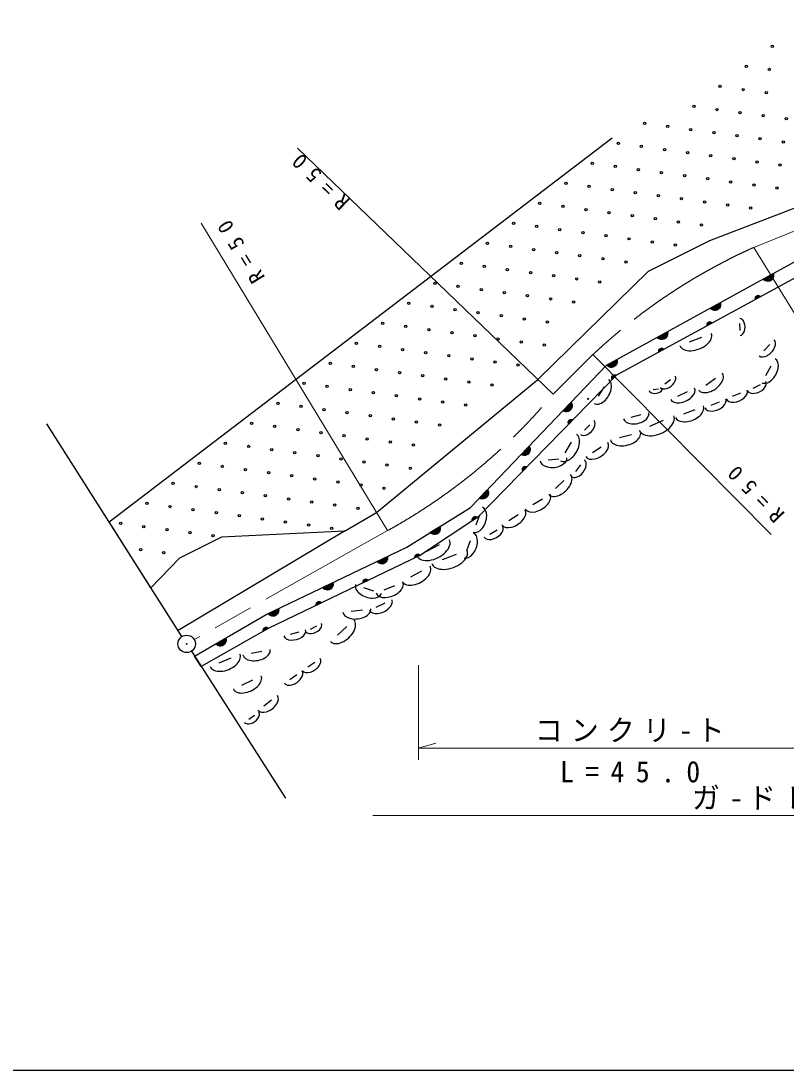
# Model space of a CAD drawing. Units: millimetres, scale not verified. Extents: x 40000 to 680000, y 20000 to 380000.
# Drawn here: x 277188 to 342843, y 205000 to 295014 of the extents above; entities that cross this region are included whole.
import ezdxf

# ---------------------------------------------------------------- set-up
doc = ezdxf.new("R2010")
doc.units = ezdxf.units.MM
doc.header["$LTSCALE"] = 1000
doc.linetypes.add('CHAIN', pattern=[18.5, 12, -1.5, 3.5, -1.5])
for name, color, linetype, lineweight in [('M-BGD', 7, 'Continuous', 25), ('M-BMK', 2, 'CHAIN', 13), ('M-BMK-HTXT', 7, 'Continuous', 13), ('M-BMK-OTRS', 5, 'Continuous', 25), ('M-STR-HTXT', 7, 'Continuous', 13), ('M-STR-STR3', 7, 'Continuous', 25), ('M-TTL-BAND', 7, 'Continuous', 25)]:
    doc.layers.add(name, color=color, linetype=linetype, lineweight=lineweight)
doc.layers.add('M-BMK-SRVR', color=7, linetype='Continuous')
doc.styles.add('ＭＳ ゴシック', font='')
doc.styles.get('ＭＳ ゴシック').set_extended_font_data('MS Gothic')

# ---------------------------------------------------------------- blocks, each defined once
blk = doc.blocks.new('MARK5C15L9W1')
at = {"color": 3, "linetype": 'Continuous', "lineweight": 25}
blk.add_circle((0, 0), 0.05, dxfattribs=at)
blk = doc.blocks.new('MARK28C15L14W1')
at = {"color": 7, "linetype": 'Continuous', "lineweight": 13}
blk.add_line((0, 0), (0.014, -0.05), dxfattribs=at)
blk = doc.blocks.new('MARK1169C15L12W1')
at = {"color": 7, "linetype": 'Continuous', "lineweight": 25}
blk.add_circle((0, 0), 0.05, dxfattribs=at)
blk = doc.blocks.new('MARK1170C15L10W1')
at = {"color": 5, "linetype": 'Continuous', "lineweight": 25}
for p, q in [((0.006, -0.046), (0.006, 0.046)), ((0.012, 0.044), (0.012, -0.044)), ((0.018, -0.042), (0.018, 0.042)), ((0.024, 0.036), (0.024, -0.036)), ((0.03, -0.03), (0.03, 0.03)), ((0.036, 0.02), (0.036, -0.02))]:
    blk.add_line(p, q, dxfattribs=at)
blk.add_lwpolyline([(0, 0.05), (0.012, 0.046), (0.022, 0.04), (0.032, 0.03), (0.038, 0.02), (0.042, 0.008), (0.042, -0.008), (0.038, -0.02), (0.032, -0.03), (0.022, -0.04), (0.012, -0.046), (0, -0.05)], close=True, dxfattribs=at)
blk = doc.blocks.new('MARK1171C15L12W1')
at = {"color": 7, "linetype": 'Continuous', "lineweight": 25}
for p, q in [((0.008, 0.046), (0.008, -0.046)), ((0.016, -0.042), (0.016, 0.042)), ((0.024, 0.036), (0.024, -0.036)), ((0.032, -0.028), (0.032, 0.028)), ((0.038, 0.016), (0.038, -0.016))]:
    blk.add_line(p, q, dxfattribs=at)
blk.add_lwpolyline([(0, 0.05), (0.012, 0.046), (0.022, 0.04), (0.032, 0.03), (0.038, 0.02), (0.042, 0.008), (0.042, -0.008), (0.038, -0.02), (0.032, -0.03), (0.022, -0.04), (0.012, -0.046), (0, -0.05)], close=True, dxfattribs=at)
blk = doc.blocks.new('MARK1519C15L7W1')
at = {"color": 7, "linetype": 'Continuous', "lineweight": 25}
blk.add_line((0.02925, 0.0195), (0.02925, -0.0195), dxfattribs=at)
blk.add_ellipse((0.02925, 0), major_axis=(0, 0.04875), ratio=0.6, start_param=0, end_param=3.1415927, dxfattribs=at)

msp = doc.modelspace()

# ---------------------------------------------------------------- linework, layer by layer
at = {"layer": 'M-BGD'}
for p, q in [((291005, 242196), (279411, 260446)), ((304958, 251226), (290691, 242707)), ((291811, 240931), (299882, 228313))]:
    msp.add_line(p, q, dxfattribs=at)
at = {"layer": 'M-BMK'}
for p, q in [((344644, 277426), (340078, 275587)), ((326278, 266391), (322854, 262986)), ((308650, 251285), (292060, 241931))]:
    msp.add_line(p, q, dxfattribs=at)
for centre, start, end in [((360520, 229956), 114.13126, 133.22311), ((284503, 295068), 298.87686, 320.08621)]:
    msp.add_arc(centre, 50000, start, end, dxfattribs=at)
at = {"layer": 'M-BMK-HTXT'}
for radius in [31.3, 25, 18.8, 12.5, 6.3]:
    msp.add_circle((291407, 241563), radius, dxfattribs=at)
at = {"layer": 'M-BMK-OTRS'}
for points in [[(304958, 251226), (307707, 252838), (321544, 264247), (331052, 273544), (336293, 276178), (345860, 279847), (348763, 281224), (351221, 282894), (354092, 285524), (358070, 289991), (359334, 291096), (361229, 292174), (363306, 293088), (368860, 295014)], [(292085, 240502), (298242, 244080), (310291, 249870), (315757, 253281), (327446, 265473), (348135, 276860)]]:
    msp.add_lwpolyline(points, dxfattribs=at)
at = {"layer": 'M-STR-HTXT'}
for p, q in [((300917, 284105), (322854, 262986)), ((308650, 251285), (292645, 277654)), ((340079, 275587), (348653, 261659)), ((326278, 266391), (341577, 250945)), ((311296, 239730), (311296, 231629)), ((311296, 232629), (347810, 232629)), ((307371, 226837), (377698, 226837))]:
    msp.add_line(p, q, dxfattribs=at)
at = {"layer": 'M-STR-STR3'}
msp.add_line((284754, 252035), (327920, 284996), dxfattribs=at)
for points in [[(348135, 276860), (348135, 275445), (328291, 264618), (316383, 252429), (311478, 249168), (298414, 242899), (292638, 239637), (292085, 240502)], [(304958, 251226), (294390, 250730), (290794, 248931), (288345, 246382), (284754, 252035)]]:
    msp.add_lwpolyline(points, dxfattribs=at)
at = {"layer": 'M-TTL-BAND'}
msp.add_line((40000, 205000), (579000, 205000), dxfattribs=at)

# ---------------------------------------------------------------- block references
at = {"layer": 'M-BGD'}
for p, xscale, yscale, rotation in [((339328, 268762), 14963, 14963, 180.8814), ((335403, 266875), 29664, 29664, 111.38862), ((341601, 266588), 19412, 19412, 136.92196), ((341960, 264656), 24090, 24090, 150.67952), ((336811, 263463), 25554, 25554, 125.83765), ((327622, 262850), 24524, 24524, 148.92096), ((332975, 263675), 16435, 16435, 127.03039), ((340564, 263203), 18014, 18014, 116.56505), ((331732, 263077), 11920, 11920, 100.00798), ((334264, 262413), 23293, 23293, 115.61548), ((338838, 262419), 19930, 19930, 112.49261), ((334853, 260772), 26449, 26449, 112.38014), ((336997, 261656), 19931, 19931, 112.49261), ((330136, 260486), 22752, 22752, 103.15754), ((332112, 259623), 32988, 32988, 113.03466), ((326144, 259789), 17041, 17041, 135.8551), ((324849, 258008), 27263, 27263, 149.03624), ((329271, 258632), 27356, 27356, 104.62087), ((326969, 257665), 23180, 23180, 122.42755), ((322961, 256714), 23870, 23870, 96.05419), ((325439, 256307), 18414, 18414, 143.1301), ((323938, 254685), 25952, 25952, 133.07755), ((321922, 253143), 25063, 25063, 121.54132), ((317047, 251982), 23322, 23322, 160.16787), ((319838, 251824), 24271, 24271, 123.11134), ((318011, 250697), 18674, 18674, 119.80094), ((312979, 248966), 31911, 31911, 116.56505), ((316256, 249788), 23322, 23322, 160.16787), ((314296, 248116), 33339, 33339, 110.19433), ((311508, 246857), 28016, 28016, 119.19749), ((306779, 245598), 24000, 24000, 70.75047), ((309098, 245688), 25647, 25647, 112.24902), ((308318, 244319), 21823, 21823, 114.31592), ((306101, 243715), 24649, 24649, 97.20996), ((302499, 242559), 15602, 15602, 115.97439), ((305313, 242089), 28086, 28086, 132.58049), ((300844, 241948), 19810, 19810, 105.80251), ((295018, 239376), 28385, 28385, 112.34065), ((297536, 240150), 24546, 24546, 100.98065), ((302427, 239340), 18857, 18857, 124.9025), ((296942, 237542), 27029, 27029, 115.20112), ((300880, 238261), 18857, 18857, 124.9025), ((298740, 235996), 21579, 21579, 126.8699), ((297248, 234899), 15469, 15469, 125.53768)]:
    msp.add_blockref('MARK1519C15L7W1', p, dxfattribs=dict(at, xscale=xscale, yscale=yscale, rotation=rotation))
at = {"layer": 'M-BMK-OTRS', "xscale": 10000, "yscale": 10000}
for p, rotation in [((341318, 273108), 298.82663), ((336773, 270607), 298.82663), ((332229, 268105), 298.82663), ((327884, 265714), 298.82663), ((324044, 261925), 316.20786), ((320454, 258180), 316.20786), ((316864, 254435), 316.20786), ((312713, 251382), 301.95932), ((308188, 248860), 295.6688), ((303513, 246613), 295.6688), ((298837, 244366), 295.6688), ((294328, 241805), 300.16179)]:
    msp.add_blockref('MARK1170C15L10W1', p, dxfattribs=dict(at, rotation=rotation))
at = {"layer": 'M-BMK-SRVR', "xscale": 15000, "yscale": 15000}
msp.add_blockref('MARK5C15L9W1', (291407, 241563), dxfattribs=at)
at = {"layer": 'M-STR-HTXT', "xscale": 30000, "yscale": 30000, "rotation": 90}
msp.add_blockref('MARK28C15L14W1', (311296, 232629), dxfattribs=at)
at = {"layer": 'M-STR-STR3'}
for name, p, xscale, yscale, rotation in [('MARK1169C15L12W1', (341679, 292833), 2000, 2000, 55.39023), ('MARK1169C15L12W1', (339431, 291116), 2000, 2000, 55.39023), ('MARK1169C15L12W1', (341414, 290851), 2000, 2000, 55.39023), ('MARK1169C15L12W1', (337183, 289400), 2000, 2000, 55.39023), ('MARK1169C15L12W1', (339166, 289134), 2000, 2000, 55.39023), ('MARK1169C15L12W1', (341148, 288868), 2000, 2000, 55.39023), ('MARK1169C15L12W1', (334935, 287683), 2000, 2000, 55.39023), ('MARK1169C15L12W1', (336918, 287418), 2000, 2000, 55.39023), ('MARK1169C15L12W1', (338900, 287152), 2000, 2000, 55.39023), ('MARK1169C15L12W1', (330705, 286233), 2000, 2000, 55.39023), ('MARK1169C15L12W1', (340882, 286886), 2000, 2000, 55.39023), ('MARK1169C15L12W1', (342865, 286621), 2000, 2000, 55.39023), ('MARK1169C15L12W1', (332687, 285967), 2000, 2000, 55.39023), ('MARK1169C15L12W1', (334670, 285701), 2000, 2000, 55.39023), ('MARK1169C15L12W1', (336652, 285435), 2000, 2000, 55.39023), ('MARK1169C15L12W1', (328457, 284516), 2000, 2000, 55.39023), ('MARK1169C15L12W1', (338634, 285170), 2000, 2000, 55.39023), ('MARK1169C15L12W1', (340617, 284904), 2000, 2000, 55.39023), ('MARK1169C15L12W1', (342599, 284638), 2000, 2000, 55.39023), ('MARK1169C15L12W1', (330439, 284250), 2000, 2000, 55.39023), ('MARK1169C15L12W1', (332422, 283985), 2000, 2000, 55.39023), ('MARK1169C15L12W1', (334404, 283719), 2000, 2000, 55.39023), ('MARK1169C15L12W1', (336386, 283453), 2000, 2000, 55.39023), ('MARK1169C15L12W1', (326209, 282800), 2000, 2000, 55.39023), ('MARK1169C15L12W1', (328191, 282534), 2000, 2000, 55.39023), ('MARK1169C15L12W1', (338369, 283187), 2000, 2000, 55.39023), ('MARK1169C15L12W1', (340351, 282922), 2000, 2000, 55.39023), ('MARK1169C15L12W1', (342333, 282656), 2000, 2000, 55.39023), ('MARK1169C15L12W1', (330174, 282268), 2000, 2000, 55.39023), ('MARK1169C15L12W1', (332156, 282002), 2000, 2000, 55.39023), ('MARK1169C15L12W1', (334138, 281737), 2000, 2000, 55.39023), ('MARK1169C15L12W1', (323961, 281083), 2000, 2000, 55.39023), ('MARK1169C15L12W1', (325943, 280817), 2000, 2000, 55.39023), ('MARK1169C15L12W1', (336121, 281471), 2000, 2000, 55.39023), ('MARK1169C15L12W1', (338103, 281205), 2000, 2000, 55.39023), ('MARK1169C15L12W1', (340085, 280939), 2000, 2000, 55.39023), ('MARK1169C15L12W1', (327926, 280552), 2000, 2000, 55.39023), ('MARK1169C15L12W1', (329908, 280286), 2000, 2000, 55.39023), ('MARK1169C15L12W1', (331890, 280020), 2000, 2000, 55.39023), ('MARK1169C15L12W1', (342067, 280674), 2000, 2000, 55.39023), ('MARK1169C15L12W1', (321713, 279366), 2000, 2000, 55.39023), ('MARK1169C15L12W1', (323695, 279101), 2000, 2000, 55.39023), ('MARK1169C15L12W1', (333873, 279754), 2000, 2000, 55.39023), ('MARK1169C15L12W1', (335855, 279489), 2000, 2000, 55.39023), ('MARK1169C15L12W1', (337837, 279223), 2000, 2000, 55.39023), ('MARK1169C15L12W1', (339819, 278957), 2000, 2000, 55.39023), ('MARK1169C15L12W1', (325678, 278835), 2000, 2000, 55.39023), ('MARK1169C15L12W1', (327660, 278569), 2000, 2000, 55.39023), ('MARK1169C15L12W1', (329642, 278304), 2000, 2000, 55.39023), ('MARK1169C15L12W1', (331625, 278038), 2000, 2000, 55.39023), ('MARK1169C15L12W1', (319465, 277650), 2000, 2000, 55.39023), ('MARK1169C15L12W1', (321447, 277384), 2000, 2000, 55.39023), ('MARK1169C15L12W1', (323430, 277118), 2000, 2000, 55.39023), ('MARK1169C15L12W1', (333607, 277772), 2000, 2000, 55.39023), ('MARK1169C15L12W1', (335589, 277506), 2000, 2000, 55.39023), ('MARK1169C15L12W1', (325412, 276853), 2000, 2000, 55.39023), ('MARK1169C15L12W1', (327394, 276587), 2000, 2000, 55.39023), ('MARK1169C15L12W1', (329377, 276321), 2000, 2000, 55.39023), ('MARK1169C15L12W1', (317217, 275933), 2000, 2000, 55.39023), ('MARK1169C15L12W1', (319199, 275668), 2000, 2000, 55.39023), ('MARK1169C15L12W1', (321182, 275402), 2000, 2000, 55.39023), ('MARK1169C15L12W1', (331359, 276056), 2000, 2000, 55.39023), ('MARK1169C15L12W1', (333341, 275790), 2000, 2000, 55.39023), ('MARK1169C15L12W1', (323164, 275136), 2000, 2000, 55.39023), ('MARK1169C15L12W1', (325146, 274870), 2000, 2000, 55.39023), ('MARK1169C15L12W1', (327129, 274605), 2000, 2000, 55.39023), ('MARK1169C15L12W1', (314969, 274217), 2000, 2000, 55.39023), ('MARK1169C15L12W1', (316951, 273951), 2000, 2000, 55.39023), ('MARK1169C15L12W1', (318934, 273685), 2000, 2000, 55.39023), ('MARK1169C15L12W1', (329111, 274339), 2000, 2000, 55.39023), ('MARK1169C15L12W1', (320916, 273420), 2000, 2000, 55.39023), ('MARK1169C15L12W1', (322898, 273154), 2000, 2000, 55.39023), ('MARK1169C15L12W1', (324881, 272888), 2000, 2000, 55.39023), ('MARK1169C15L12W1', (326863, 272622), 2000, 2000, 55.39023), ('MARK1169C15L12W1', (312721, 272500), 2000, 2000, 55.39023), ('MARK1169C15L12W1', (314703, 272235), 2000, 2000, 55.39023), ('MARK1169C15L12W1', (316686, 271969), 2000, 2000, 55.39023), ('MARK1169C15L12W1', (318668, 271703), 2000, 2000, 55.39023), ('MARK1169C15L12W1', (320650, 271437), 2000, 2000, 55.39023), ('MARK1169C15L12W1', (322633, 271172), 2000, 2000, 55.39023), ('MARK1169C15L12W1', (324615, 270906), 2000, 2000, 55.39023), ('MARK1171C15L12W1', (340438, 271245), 5000, 5000, 118.61903), ('MARK1169C15L12W1', (310473, 270784), 2000, 2000, 55.39023), ('MARK1169C15L12W1', (312455, 270518), 2000, 2000, 55.39023), ('MARK1169C15L12W1', (314438, 270252), 2000, 2000, 55.39023), ('MARK1169C15L12W1', (316420, 269987), 2000, 2000, 55.39023), ('MARK1169C15L12W1', (308225, 269067), 2000, 2000, 55.39023), ('MARK1169C15L12W1', (318402, 269721), 2000, 2000, 55.39023), ('MARK1169C15L12W1', (320385, 269455), 2000, 2000, 55.39023), ('MARK1169C15L12W1', (322367, 269189), 2000, 2000, 55.39023), ('MARK1171C15L12W1', (336292, 268983), 5000, 5000, 118.61903), ('MARK1169C15L12W1', (310207, 268801), 2000, 2000, 55.39023), ('MARK1169C15L12W1', (312190, 268536), 2000, 2000, 55.39023), ('MARK1169C15L12W1', (314172, 268270), 2000, 2000, 55.39023), ('MARK1169C15L12W1', (305977, 267351), 2000, 2000, 55.39023), ('MARK1169C15L12W1', (316154, 268004), 2000, 2000, 55.39023), ('MARK1169C15L12W1', (318137, 267739), 2000, 2000, 55.39023), ('MARK1169C15L12W1', (320119, 267473), 2000, 2000, 55.39023), ('MARK1169C15L12W1', (322101, 267207), 2000, 2000, 55.39023), ('MARK1169C15L12W1', (307959, 267085), 2000, 2000, 55.39023), ('MARK1169C15L12W1', (309942, 266819), 2000, 2000, 55.39023), ('MARK1169C15L12W1', (311924, 266553), 2000, 2000, 55.39023), ('MARK1171C15L12W1', (332146, 266721), 5000, 5000, 118.61903), ('MARK1169C15L12W1', (303729, 265634), 2000, 2000, 55.39023), ('MARK1169C15L12W1', (313906, 266288), 2000, 2000, 55.39023), ('MARK1169C15L12W1', (315889, 266022), 2000, 2000, 55.39023), ('MARK1169C15L12W1', (317871, 265756), 2000, 2000, 55.39023), ('MARK1169C15L12W1', (319853, 265491), 2000, 2000, 55.39023), ('MARK1169C15L12W1', (305711, 265368), 2000, 2000, 55.39023), ('MARK1169C15L12W1', (307694, 265103), 2000, 2000, 55.39023), ('MARK1169C15L12W1', (309676, 264837), 2000, 2000, 55.39023), ('MARK1169C15L12W1', (311658, 264571), 2000, 2000, 55.39023), ('MARK1171C15L12W1', (328112, 264435), 5000, 5000, 135.66673), ('MARK1169C15L12W1', (301481, 263918), 2000, 2000, 55.39023), ('MARK1169C15L12W1', (303463, 263652), 2000, 2000, 55.39023), ('MARK1169C15L12W1', (313641, 264305), 2000, 2000, 55.39023), ('MARK1169C15L12W1', (315623, 264040), 2000, 2000, 55.39023), ('MARK1169C15L12W1', (317605, 263774), 2000, 2000, 55.39023), ('MARK1169C15L12W1', (305446, 263386), 2000, 2000, 55.39023), ('MARK1169C15L12W1', (307428, 263120), 2000, 2000, 55.39023), ('MARK1169C15L12W1', (309410, 262855), 2000, 2000, 55.39023), ('MARK1169C15L12W1', (299233, 262201), 2000, 2000, 55.39023), ('MARK1169C15L12W1', (301215, 261935), 2000, 2000, 55.39023), ('MARK1169C15L12W1', (311393, 262589), 2000, 2000, 55.39023), ('MARK1169C15L12W1', (313375, 262323), 2000, 2000, 55.39023), ('MARK1169C15L12W1', (315357, 262057), 2000, 2000, 55.39023), ('MARK1169C15L12W1', (325868, 262587), 1000, 1000, 55.39023), ('MARK1169C15L12W1', (303198, 261670), 2000, 2000, 55.39023), ('MARK1169C15L12W1', (305180, 261404), 2000, 2000, 55.39023), ('MARK1169C15L12W1', (307162, 261138), 2000, 2000, 55.39023), ('MARK1169C15L12W1', (296985, 260485), 2000, 2000, 55.39023), ('MARK1169C15L12W1', (298967, 260219), 2000, 2000, 55.39023), ('MARK1169C15L12W1', (309145, 260872), 2000, 2000, 55.39023), ('MARK1169C15L12W1', (311127, 260607), 2000, 2000, 55.39023), ('MARK1169C15L12W1', (313109, 260341), 2000, 2000, 55.39023), ('MARK1171C15L12W1', (324372, 260606), 5000, 5000, 135.66673), ('MARK1169C15L12W1', (300950, 259953), 2000, 2000, 55.39023), ('MARK1169C15L12W1', (302932, 259687), 2000, 2000, 55.39023), ('MARK1169C15L12W1', (304914, 259422), 2000, 2000, 55.39023), ('MARK1169C15L12W1', (306897, 259156), 2000, 2000, 55.39023), ('MARK1169C15L12W1', (294737, 258768), 2000, 2000, 55.39023), ('MARK1169C15L12W1', (296719, 258502), 2000, 2000, 55.39023), ('MARK1169C15L12W1', (298702, 258237), 2000, 2000, 55.39023), ('MARK1169C15L12W1', (308879, 258890), 2000, 2000, 55.39023), ('MARK1169C15L12W1', (310861, 258624), 2000, 2000, 55.39023), ('MARK1169C15L12W1', (300684, 257971), 2000, 2000, 55.39023), ('MARK1169C15L12W1', (302666, 257705), 2000, 2000, 55.39023), ('MARK1169C15L12W1', (304649, 257439), 2000, 2000, 55.39023), ('MARK1169C15L12W1', (292489, 257051), 2000, 2000, 55.39023), ('MARK1169C15L12W1', (294471, 256786), 2000, 2000, 55.39023), ('MARK1169C15L12W1', (296454, 256520), 2000, 2000, 55.39023), ('MARK1169C15L12W1', (306631, 257174), 2000, 2000, 55.39023), ('MARK1169C15L12W1', (308613, 256908), 2000, 2000, 55.39023), ('MARK1169C15L12W1', (310595, 256642), 2000, 2000, 55.39023), ('MARK1171C15L12W1', (320437, 256579), 5000, 5000, 135.66673), ('MARK1169C15L12W1', (298436, 256254), 2000, 2000, 55.39023), ('MARK1169C15L12W1', (300418, 255989), 2000, 2000, 55.39023), ('MARK1169C15L12W1', (302401, 255723), 2000, 2000, 55.39023), ('MARK1169C15L12W1', (290241, 255335), 2000, 2000, 55.39023), ('MARK1169C15L12W1', (292223, 255069), 2000, 2000, 55.39023), ('MARK1169C15L12W1', (294206, 254803), 2000, 2000, 55.39023), ('MARK1169C15L12W1', (304383, 255457), 2000, 2000, 55.39023), ('MARK1169C15L12W1', (306365, 255191), 2000, 2000, 55.39023), ('MARK1169C15L12W1', (308347, 254926), 2000, 2000, 55.39023), ('MARK1169C15L12W1', (296188, 254538), 2000, 2000, 55.39023), ('MARK1169C15L12W1', (298170, 254272), 2000, 2000, 55.39023), ('MARK1169C15L12W1', (300153, 254006), 2000, 2000, 55.39023), ('MARK1169C15L12W1', (302135, 253741), 2000, 2000, 55.39023), ('MARK1169C15L12W1', (287993, 253618), 2000, 2000, 55.39023), ('MARK1169C15L12W1', (289975, 253353), 2000, 2000, 55.39023), ('MARK1169C15L12W1', (291958, 253087), 2000, 2000, 55.39023), ('MARK1169C15L12W1', (293940, 252821), 2000, 2000, 55.39023), ('MARK1169C15L12W1', (304117, 253475), 2000, 2000, 55.39023), ('MARK1169C15L12W1', (306099, 253209), 2000, 2000, 55.39023), ('MARK1169C15L12W1', (285745, 251902), 2000, 2000, 55.39023), ('MARK1169C15L12W1', (295922, 252555), 2000, 2000, 55.39023), ('MARK1169C15L12W1', (297905, 252290), 2000, 2000, 55.39023), ('MARK1169C15L12W1', (299887, 252024), 2000, 2000, 55.39023), ('MARK1171C15L12W1', (316145, 252271), 5000, 5000, 123.61633), ('MARK1169C15L12W1', (287727, 251636), 2000, 2000, 55.39023), ('MARK1169C15L12W1', (289710, 251370), 2000, 2000, 55.39023), ('MARK1169C15L12W1', (291692, 251105), 2000, 2000, 55.39023), ('MARK1169C15L12W1', (301869, 251758), 2000, 2000, 55.39023), ('MARK1169C15L12W1', (303851, 251493), 2000, 2000, 55.39023), ('MARK1169C15L12W1', (293674, 250839), 2000, 2000, 55.39023), ('MARK1169C15L12W1', (287462, 249654), 2000, 2000, 55.39023), ('MARK1169C15L12W1', (289444, 249388), 2000, 2000, 55.39023), ('MARK1171C15L12W1', (311226, 249047), 5000, 5000, 115.6368), ('MARK1171C15L12W1', (306770, 246909), 5000, 5000, 115.6368), ('MARK1171C15L12W1', (302752, 244981), 5000, 5000, 115.6368), ('MARK1171C15L12W1', (298207, 242782), 5000, 5000, 119.45365)]:
    msp.add_blockref(name, p, dxfattribs=dict(at, xscale=xscale, yscale=yscale, rotation=rotation))

# ---------------------------------------------------------------- texts
at = {"layer": 'M-BMK-HTXT', "char_height": 1320, "attachment_point": 7, "style": 'ＭＳ ゴシック'}
for insert, rotation in [((305511, 279636), 136), ((298198, 273032), 121.6), ((342826, 252771), 134.6)]:
    msp.add_mtext('\\T1.87;R=50', dxfattribs=dict(at, insert=insert, rotation=rotation))
at = {"layer": 'M-STR-HTXT', "char_height": 1833, "attachment_point": 7, "style": 'ＭＳ ゴシック'}
for s, insert in [('\\T1.3;\\W0.95;コンクリ-ト', (321303, 233129)), ('\\T1.83;\\W0.95;L=45.0', (323449, 229656)), ('\\T1.35;\\W0.95;ガ-ドレ-ル', (334784, 227337))]:
    msp.add_mtext(s, dxfattribs=dict(at, insert=insert))

doc.saveas('drawing.dxf')
